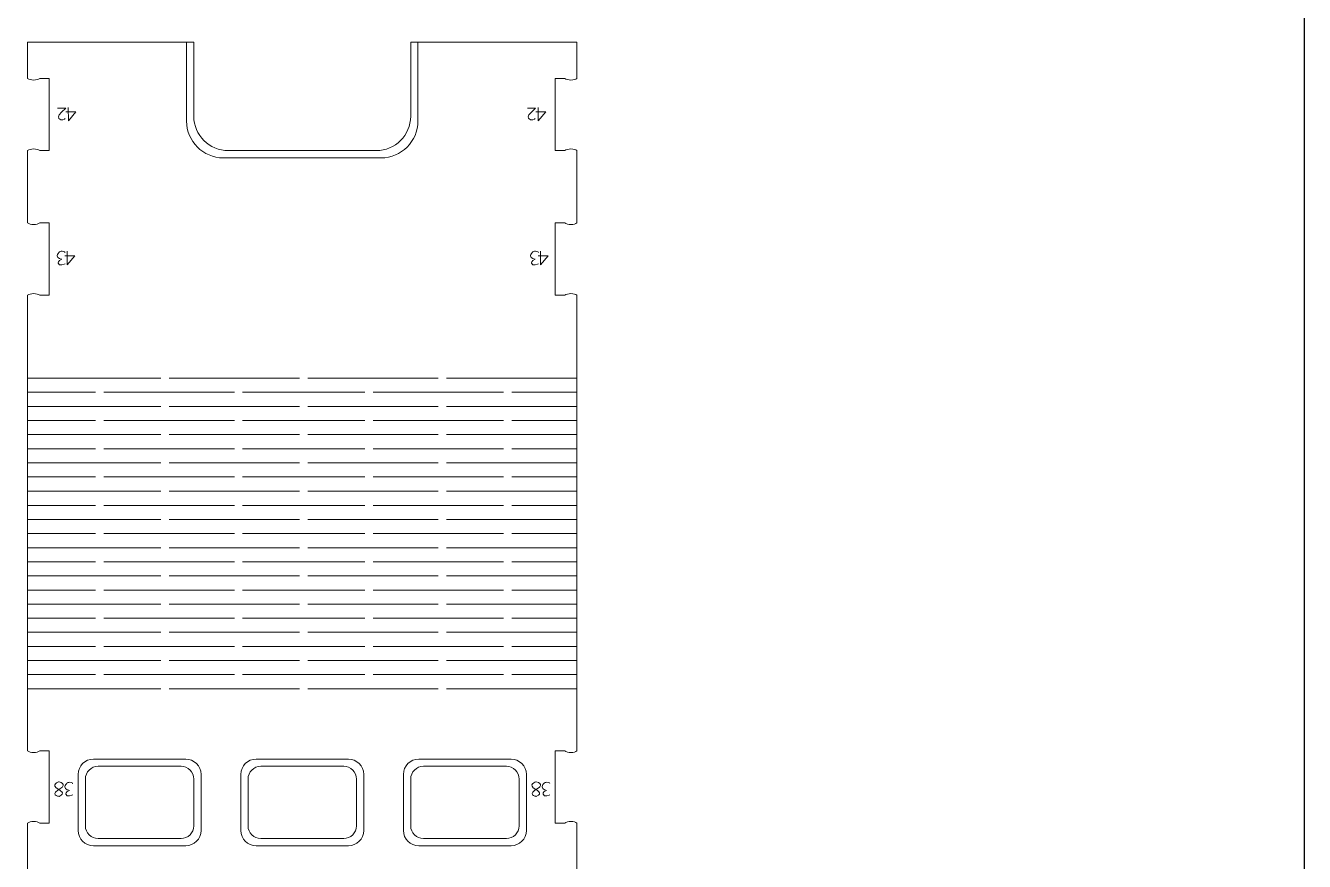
# Model space of a CAD drawing. Header units: centimetres. Extents: x -25 to 25, y -32.5 to 32.5.
# Drawn here: x 7.13 to 25, y 9.29 to 20.96 of the extents above; entities that cross this region are included whole.
import ezdxf

# ---------------------------------------------------------------- set-up
doc = ezdxf.new("R2010")
doc.units = ezdxf.units.CM
doc.header["$MEASUREMENT"] = 0
doc.layers.add('Capa 1', color=7, linetype='Continuous')

msp = doc.modelspace()

# ---------------------------------------------------------------- linework, layer by layer
at = {"layer": 'Capa 1', "color": 254}
msp.add_lwpolyline([(-25, -32.5), (25, -32.5), (25, 32.5), (-25, 32.5), (-25, -32.5)], close=True, dxfattribs=at)
at = {"layer": 'Capa 1', "color": 250, "lineweight": 20}
for points, knots in [([(7.16047, 20.2263), (7.16047, 20.2263), (7.16047, 20.73131), (7.16047, 20.73131), (7.16047, 20.73131), (7.16047, 20.73131), (9.48347, 20.73131), (9.48347, 20.73131)], [0, 0, 0, 0, 0.33333333, 0.33333333, 0.33333333, 0.33333333, 1, 1, 1, 1]), ([(12.51347, 20.73131), (12.51347, 20.73131), (12.51347, 19.69799), (12.51347, 19.69799), (12.51347, 19.69799), (12.51347, 19.43306), (12.29672, 19.2163), (12.03177, 19.2163), (12.03177, 19.2163), (12.03177, 19.2163), (9.96517, 19.2163), (9.96517, 19.2163), (9.96517, 19.2163), (9.70023, 19.2163), (9.48347, 19.43306), (9.48347, 19.69799), (9.48347, 19.69799), (9.48347, 19.69799), (9.48347, 20.73131), (9.48347, 20.73131)], [0, 0, 0, 0, 0.16666667, 0.16666667, 0.16666667, 0.16666667, 0.33333333, 0.33333333, 0.33333333, 0.33333333, 0.5, 0.5, 0.5, 0.5, 0.66666667, 0.66666667, 0.66666667, 0.66666667, 1, 1, 1, 1]), ([(12.51347, 20.73131), (12.51347, 20.73131), (14.83647, 20.73131), (14.83647, 20.73131), (14.83647, 20.73131), (14.83647, 20.73131), (14.83647, 20.2263), (14.83647, 20.2263)], [0, 0, 0, 0, 0.33333333, 0.33333333, 0.33333333, 0.33333333, 1, 1, 1, 1]), ([(7.3306, 19.21631), (7.3306, 19.21631), (7.46347, 19.2163), (7.46347, 19.2163), (7.46347, 19.2163), (7.46347, 19.2163), (7.46347, 20.2263), (7.46347, 20.2263), (7.46347, 20.2263), (7.46347, 20.2263), (7.3306, 20.22631), (7.3306, 20.22631)], [0, 0, 0, 0, 0.25, 0.25, 0.25, 0.25, 0.5, 0.5, 0.5, 0.5, 1, 1, 1, 1]), ([(14.66635, 20.22631), (14.66635, 20.22631), (14.53347, 20.2263), (14.53347, 20.2263), (14.53347, 20.2263), (14.53347, 20.2263), (14.53347, 19.2163), (14.53347, 19.2163), (14.53347, 19.2163), (14.53347, 19.2163), (14.66635, 19.21631), (14.66635, 19.21631)], [0, 0, 0, 0, 0.25, 0.25, 0.25, 0.25, 0.5, 0.5, 0.5, 0.5, 1, 1, 1, 1]), ([(7.3306, 17.19631), (7.3306, 17.19631), (7.46347, 17.19631), (7.46347, 17.19631), (7.46347, 17.19631), (7.46347, 17.19631), (7.46347, 18.20631), (7.46347, 18.20631), (7.46347, 18.20631), (7.46347, 18.20631), (7.3306, 18.20631), (7.3306, 18.20631)], [0, 0, 0, 0, 0.25, 0.25, 0.25, 0.25, 0.5, 0.5, 0.5, 0.5, 1, 1, 1, 1]), ([(14.66635, 18.20631), (14.66635, 18.20631), (14.53347, 18.20631), (14.53347, 18.20631), (14.53347, 18.20631), (14.53347, 18.20631), (14.53347, 17.19631), (14.53347, 17.19631), (14.53347, 17.19631), (14.53347, 17.19631), (14.66635, 17.19631), (14.66635, 17.19631)], [0, 0, 0, 0, 0.25, 0.25, 0.25, 0.25, 0.5, 0.5, 0.5, 0.5, 1, 1, 1, 1]), ([(7.16047, 10.83238), (7.16047, 10.83238), (7.16047, 16.03832), (7.16047, 16.03832), (7.16047, 16.03832), (7.16047, 16.03832), (7.16047, 17.19631), (7.16047, 17.19631)], [0, 0, 0, 0, 0.33333333, 0.33333333, 0.33333333, 0.33333333, 1, 1, 1, 1]), ([(14.83647, 17.19631), (14.83647, 17.19631), (14.83647, 16.03832), (14.83647, 16.03832), (14.83647, 16.03832), (14.83647, 16.03832), (14.83647, 10.83238), (14.83647, 10.83238)], [0, 0, 0, 0, 0.33333333, 0.33333333, 0.33333333, 0.33333333, 1, 1, 1, 1]), ([(7.3306, 9.82238), (7.3306, 9.82238), (7.46347, 9.82238), (7.46347, 9.82238), (7.46347, 9.82238), (7.46347, 9.82238), (7.46347, 10.83238), (7.46347, 10.83238), (7.46347, 10.83238), (7.46347, 10.83238), (7.3306, 10.83238), (7.3306, 10.83238)], [0, 0, 0, 0, 0.25, 0.25, 0.25, 0.25, 0.5, 0.5, 0.5, 0.5, 1, 1, 1, 1]), ([(14.66635, 10.83238), (14.66635, 10.83238), (14.53347, 10.83238), (14.53347, 10.83238), (14.53347, 10.83238), (14.53347, 10.83238), (14.53347, 9.82238), (14.53347, 9.82238), (14.53347, 9.82238), (14.53347, 9.82238), (14.66635, 9.82238), (14.66635, 9.82238)], [0, 0, 0, 0, 0.25, 0.25, 0.25, 0.25, 0.5, 0.5, 0.5, 0.5, 1, 1, 1, 1]), ([(8.14709, 10.61755), (8.14709, 10.61755), (9.30486, 10.61755), (9.30486, 10.61755), (9.30486, 10.61755), (9.4031, 10.61755), (9.48347, 10.53717), (9.48347, 10.43892), (9.48347, 10.43892), (9.48347, 10.43892), (9.48347, 9.78618), (9.48347, 9.78618), (9.48347, 9.78618), (9.48347, 9.68793), (9.4031, 9.60755), (9.30486, 9.60755), (9.30486, 9.60755), (9.30486, 9.60755), (8.14709, 9.60755), (8.14709, 9.60755), (8.14709, 9.60755), (8.04885, 9.60755), (7.96847, 9.68793), (7.96847, 9.78618), (7.96847, 9.78618), (7.96847, 9.78618), (7.96847, 10.43892), (7.96847, 10.43892), (7.96847, 10.43892), (7.96847, 10.53717), (8.04885, 10.61755), (8.14709, 10.61755)], [0, 0, 0, 0, 0.11111111, 0.11111111, 0.11111111, 0.11111111, 0.22222222, 0.22222222, 0.22222222, 0.22222222, 0.33333333, 0.33333333, 0.33333333, 0.33333333, 0.44444444, 0.44444444, 0.44444444, 0.44444444, 0.55555556, 0.55555556, 0.55555556, 0.55555556, 0.66666667, 0.66666667, 0.66666667, 0.66666667, 0.77777778, 0.77777778, 0.77777778, 0.77777778, 1, 1, 1, 1]), ([(10.41959, 10.61755), (10.41959, 10.61755), (11.57736, 10.61755), (11.57736, 10.61755), (11.57736, 10.61755), (11.6756, 10.61755), (11.75597, 10.53717), (11.75597, 10.43892), (11.75597, 10.43892), (11.75597, 10.43892), (11.75597, 9.78618), (11.75597, 9.78618), (11.75597, 9.78618), (11.75597, 9.68793), (11.6756, 9.60755), (11.57736, 9.60755), (11.57736, 9.60755), (11.57736, 9.60755), (10.41959, 9.60755), (10.41959, 9.60755), (10.41959, 9.60755), (10.32135, 9.60755), (10.24097, 9.68793), (10.24097, 9.78618), (10.24097, 9.78618), (10.24097, 9.78618), (10.24097, 10.43892), (10.24097, 10.43892), (10.24097, 10.43892), (10.24097, 10.53717), (10.32135, 10.61755), (10.41959, 10.61755)], [0, 0, 0, 0, 0.11111111, 0.11111111, 0.11111111, 0.11111111, 0.22222222, 0.22222222, 0.22222222, 0.22222222, 0.33333333, 0.33333333, 0.33333333, 0.33333333, 0.44444444, 0.44444444, 0.44444444, 0.44444444, 0.55555556, 0.55555556, 0.55555556, 0.55555556, 0.66666667, 0.66666667, 0.66666667, 0.66666667, 0.77777778, 0.77777778, 0.77777778, 0.77777778, 1, 1, 1, 1]), ([(12.69209, 10.61755), (12.69209, 10.61755), (13.84986, 10.61755), (13.84986, 10.61755), (13.84986, 10.61755), (13.9481, 10.61755), (14.02847, 10.53717), (14.02847, 10.43892), (14.02847, 10.43892), (14.02847, 10.43892), (14.02847, 9.78618), (14.02847, 9.78618), (14.02847, 9.78618), (14.02847, 9.68793), (13.9481, 9.60755), (13.84986, 9.60755), (13.84986, 9.60755), (13.84986, 9.60755), (12.69209, 9.60755), (12.69209, 9.60755), (12.69209, 9.60755), (12.59385, 9.60755), (12.51347, 9.68793), (12.51347, 9.78618), (12.51347, 9.78618), (12.51347, 9.78618), (12.51347, 10.43892), (12.51347, 10.43892), (12.51347, 10.43892), (12.51347, 10.53717), (12.59385, 10.61755), (12.69209, 10.61755)], [0, 0, 0, 0, 0.11111111, 0.11111111, 0.11111111, 0.11111111, 0.22222222, 0.22222222, 0.22222222, 0.22222222, 0.33333333, 0.33333333, 0.33333333, 0.33333333, 0.44444444, 0.44444444, 0.44444444, 0.44444444, 0.55555556, 0.55555556, 0.55555556, 0.55555556, 0.66666667, 0.66666667, 0.66666667, 0.66666667, 0.77777778, 0.77777778, 0.77777778, 0.77777778, 1, 1, 1, 1]), ([(14.83647, 9.82238), (14.83647, 9.82238), (14.83647, 9.07066), (14.83647, 9.07066), (14.83647, 9.07066), (14.83647, 9.07066), (7.16047, 9.07066), (7.16047, 9.07066), (7.16047, 9.07066), (7.16047, 9.07066), (7.16047, 9.82238), (7.16047, 9.82238)], [0, 0, 0, 0, 0.25, 0.25, 0.25, 0.25, 0.5, 0.5, 0.5, 0.5, 1, 1, 1, 1])]:
    msp.add_open_spline(points, degree=3, knots=knots, dxfattribs=at)
at = {"layer": 'Capa 1', "color": 240, "lineweight": 20}
for points, knots in [([(12.61447, 20.73131), (12.61447, 20.73131), (12.61447, 19.62913), (12.61447, 19.62913), (12.61447, 19.62913), (12.61447, 19.34651), (12.38327, 19.1153), (12.10066, 19.1153), (12.10066, 19.1153), (12.10066, 19.1153), (9.89629, 19.1153), (9.89629, 19.1153), (9.89629, 19.1153), (9.61368, 19.1153), (9.38247, 19.34651), (9.38247, 19.62913), (9.38247, 19.62913), (9.38247, 19.62913), (9.38247, 20.73131), (9.38247, 20.73131)], [0, 0, 0, 0, 0.16666667, 0.16666667, 0.16666667, 0.16666667, 0.33333333, 0.33333333, 0.33333333, 0.33333333, 0.5, 0.5, 0.5, 0.5, 0.66666667, 0.66666667, 0.66666667, 0.66666667, 1, 1, 1, 1]), ([(8.08182, 10.71855), (8.08182, 10.71855), (9.37013, 10.71855), (9.37013, 10.71855), (9.37013, 10.71855), (9.48803, 10.71855), (9.58447, 10.6221), (9.58447, 10.50422), (9.58447, 10.50422), (9.58447, 10.50422), (9.58447, 9.72088), (9.58447, 9.72088), (9.58447, 9.72088), (9.58447, 9.60299), (9.48803, 9.50655), (9.37013, 9.50655), (9.37013, 9.50655), (9.37013, 9.50655), (8.08182, 9.50655), (8.08182, 9.50655), (8.08182, 9.50655), (7.96392, 9.50655), (7.86747, 9.60299), (7.86747, 9.72088), (7.86747, 9.72088), (7.86747, 9.72088), (7.86747, 10.50422), (7.86747, 10.50422), (7.86747, 10.50422), (7.86747, 10.6221), (7.96392, 10.71855), (8.08182, 10.71855)], [0, 0, 0, 0, 0.11111111, 0.11111111, 0.11111111, 0.11111111, 0.22222222, 0.22222222, 0.22222222, 0.22222222, 0.33333333, 0.33333333, 0.33333333, 0.33333333, 0.44444444, 0.44444444, 0.44444444, 0.44444444, 0.55555556, 0.55555556, 0.55555556, 0.55555556, 0.66666667, 0.66666667, 0.66666667, 0.66666667, 0.77777778, 0.77777778, 0.77777778, 0.77777778, 1, 1, 1, 1]), ([(10.35432, 10.71855), (10.35432, 10.71855), (11.64263, 10.71855), (11.64263, 10.71855), (11.64263, 10.71855), (11.76053, 10.71855), (11.85697, 10.6221), (11.85697, 10.50422), (11.85697, 10.50422), (11.85697, 10.50422), (11.85697, 9.72088), (11.85697, 9.72088), (11.85697, 9.72088), (11.85697, 9.60299), (11.76053, 9.50655), (11.64263, 9.50655), (11.64263, 9.50655), (11.64263, 9.50655), (10.35432, 9.50655), (10.35432, 9.50655), (10.35432, 9.50655), (10.23642, 9.50655), (10.13997, 9.60299), (10.13997, 9.72088), (10.13997, 9.72088), (10.13997, 9.72088), (10.13997, 10.50422), (10.13997, 10.50422), (10.13997, 10.50422), (10.13997, 10.6221), (10.23642, 10.71855), (10.35432, 10.71855)], [0, 0, 0, 0, 0.11111111, 0.11111111, 0.11111111, 0.11111111, 0.22222222, 0.22222222, 0.22222222, 0.22222222, 0.33333333, 0.33333333, 0.33333333, 0.33333333, 0.44444444, 0.44444444, 0.44444444, 0.44444444, 0.55555556, 0.55555556, 0.55555556, 0.55555556, 0.66666667, 0.66666667, 0.66666667, 0.66666667, 0.77777778, 0.77777778, 0.77777778, 0.77777778, 1, 1, 1, 1]), ([(12.62682, 10.71855), (12.62682, 10.71855), (13.91513, 10.71855), (13.91513, 10.71855), (13.91513, 10.71855), (14.03303, 10.71855), (14.12947, 10.6221), (14.12947, 10.50422), (14.12947, 10.50422), (14.12947, 10.50422), (14.12947, 9.72088), (14.12947, 9.72088), (14.12947, 9.72088), (14.12947, 9.60299), (14.03303, 9.50655), (13.91513, 9.50655), (13.91513, 9.50655), (13.91513, 9.50655), (12.62682, 9.50655), (12.62682, 9.50655), (12.62682, 9.50655), (12.50892, 9.50655), (12.41247, 9.60299), (12.41247, 9.72088), (12.41247, 9.72088), (12.41247, 9.72088), (12.41247, 10.50422), (12.41247, 10.50422), (12.41247, 10.50422), (12.41247, 10.6221), (12.50892, 10.71855), (12.62682, 10.71855)], [0, 0, 0, 0, 0.11111111, 0.11111111, 0.11111111, 0.11111111, 0.22222222, 0.22222222, 0.22222222, 0.22222222, 0.33333333, 0.33333333, 0.33333333, 0.33333333, 0.44444444, 0.44444444, 0.44444444, 0.44444444, 0.55555556, 0.55555556, 0.55555556, 0.55555556, 0.66666667, 0.66666667, 0.66666667, 0.66666667, 0.77777778, 0.77777778, 0.77777778, 0.77777778, 1, 1, 1, 1])]:
    msp.add_open_spline(points, degree=3, knots=knots, dxfattribs=at)
at = {"layer": 'Capa 1', "color": 250, "lineweight": 18}
for points in [[(7.3306, 20.22631), (7.31264, 20.21232), (7.28125, 20.20305), (7.24554, 20.20305), (7.24554, 20.20305), (7.20982, 20.20305), (7.17843, 20.21232), (7.16047, 20.22631)], [(14.83647, 20.22631), (14.81852, 20.21232), (14.78713, 20.20305), (14.75141, 20.20305), (14.75141, 20.20305), (14.7157, 20.20305), (14.68431, 20.21232), (14.66635, 20.22631)], [(7.3306, 19.21631), (7.31264, 19.23029), (7.28125, 19.23957), (7.24554, 19.23957), (7.24554, 19.23957), (7.20982, 19.23957), (7.17843, 19.23029), (7.16047, 19.21631)], [(14.83647, 19.21631), (14.81852, 19.23029), (14.78713, 19.23957), (14.75141, 19.23957), (14.75141, 19.23957), (14.7157, 19.23957), (14.68431, 19.23029), (14.66635, 19.21631)], [(7.3306, 18.20631), (7.31264, 18.19232), (7.28125, 18.18305), (7.24554, 18.18305), (7.24554, 18.18305), (7.20982, 18.18305), (7.17843, 18.19232), (7.16047, 18.20631)], [(14.83647, 18.20631), (14.81852, 18.19232), (14.78713, 18.18305), (14.75141, 18.18305), (14.75141, 18.18305), (14.7157, 18.18305), (14.68431, 18.19232), (14.66635, 18.20631)], [(7.3306, 17.19631), (7.31264, 17.21029), (7.28125, 17.21957), (7.24554, 17.21957), (7.24554, 17.21957), (7.20982, 17.21957), (7.17843, 17.21029), (7.16047, 17.19631)], [(14.83647, 17.19631), (14.81852, 17.21029), (14.78713, 17.21957), (14.75141, 17.21957), (14.75141, 17.21957), (14.7157, 17.21957), (14.68431, 17.21029), (14.66635, 17.19631)], [(7.3306, 10.83238), (7.31264, 10.81839), (7.28125, 10.80912), (7.24554, 10.80912), (7.24554, 10.80912), (7.20982, 10.80912), (7.17843, 10.81839), (7.16047, 10.83238)], [(14.83647, 10.83238), (14.81852, 10.81839), (14.78713, 10.80912), (14.75141, 10.80912), (14.75141, 10.80912), (14.7157, 10.80912), (14.68431, 10.81839), (14.66635, 10.83238)], [(7.3306, 9.82238), (7.31264, 9.83637), (7.28125, 9.84564), (7.24554, 9.84564), (7.24554, 9.84564), (7.20982, 9.84564), (7.17843, 9.83637), (7.16047, 9.82238)], [(14.83647, 9.82238), (14.81852, 9.83637), (14.78713, 9.84564), (14.75141, 9.84564), (14.75141, 9.84564), (14.7157, 9.84564), (14.68431, 9.83637), (14.66635, 9.82238)]]:
    msp.add_open_spline(points, degree=3, knots=[0, 0, 0, 0, 0.33333333, 0.33333333, 0.33333333, 0.33333333, 1, 1, 1, 1], dxfattribs=at)
at = {"layer": 'Capa 1', "color": 22, "lineweight": 5}
for points, knots in [([(7.68825, 19.6637), (7.68825, 19.6637), (7.62642, 19.62289), (7.59926, 19.6637), (7.59926, 19.6637), (7.59926, 19.6637), (7.56834, 19.6946), (7.63633, 19.75394)], [0, 0, 0, 0, 0.33333333, 0.33333333, 0.33333333, 0.33333333, 1, 1, 1, 1]), ([(7.63633, 19.75394), (7.63633, 19.75394), (7.69441, 19.80832), (7.69441, 19.80832), (7.69441, 19.80832), (7.69441, 19.80832), (7.57909, 19.80832), (7.57909, 19.80832)], [0, 0, 0, 0, 0.33333333, 0.33333333, 0.33333333, 0.33333333, 1, 1, 1, 1]), ([(7.69681, 19.75659), (7.69681, 19.75659), (7.83647, 19.75659), (7.83647, 19.75659), (7.83647, 19.75659), (7.83647, 19.75659), (7.73142, 19.63298), (7.73142, 19.63298), (7.73142, 19.63298), (7.73142, 19.63298), (7.73021, 19.82089), (7.73021, 19.82089)], [0, 0, 0, 0, 0.25, 0.25, 0.25, 0.25, 0.5, 0.5, 0.5, 0.5, 1, 1, 1, 1]), ([(14.2526, 19.6637), (14.2526, 19.6637), (14.19077, 19.62289), (14.16361, 19.6637), (14.16361, 19.6637), (14.16361, 19.6637), (14.13269, 19.6946), (14.20068, 19.75394)], [0, 0, 0, 0, 0.33333333, 0.33333333, 0.33333333, 0.33333333, 1, 1, 1, 1]), ([(14.20068, 19.75394), (14.20068, 19.75394), (14.25876, 19.80832), (14.25876, 19.80832), (14.25876, 19.80832), (14.25876, 19.80832), (14.14344, 19.80832), (14.14344, 19.80832)], [0, 0, 0, 0, 0.33333333, 0.33333333, 0.33333333, 0.33333333, 1, 1, 1, 1]), ([(14.26116, 19.75659), (14.26116, 19.75659), (14.40082, 19.75659), (14.40082, 19.75659), (14.40082, 19.75659), (14.40082, 19.75659), (14.29577, 19.63298), (14.29577, 19.63298), (14.29577, 19.63298), (14.29577, 19.63298), (14.29456, 19.82089), (14.29456, 19.82089)], [0, 0, 0, 0, 0.25, 0.25, 0.25, 0.25, 0.5, 0.5, 0.5, 0.5, 1, 1, 1, 1]), ([(7.68553, 17.79463), (7.68553, 17.79463), (7.6783, 17.81311), (7.64225, 17.81191), (7.64225, 17.81191), (7.62354, 17.81129), (7.61014, 17.8046), (7.60042, 17.79695), (7.60042, 17.79695), (7.57672, 17.77825), (7.5755, 17.74921), (7.5755, 17.74921), (7.5755, 17.74921), (7.57672, 17.7075), (7.63794, 17.69946), (7.63794, 17.69946), (7.63794, 17.69946), (7.57798, 17.67717), (7.59035, 17.64504), (7.59035, 17.64504), (7.59035, 17.64504), (7.59899, 17.59561), (7.68553, 17.6376), (7.68553, 17.6376)], [0, 0, 0, 0, 0.14285714, 0.14285714, 0.14285714, 0.14285714, 0.28571429, 0.28571429, 0.28571429, 0.28571429, 0.42857143, 0.42857143, 0.42857143, 0.42857143, 0.57142857, 0.57142857, 0.57142857, 0.57142857, 0.71428571, 0.71428571, 0.71428571, 0.71428571, 1, 1, 1, 1]), ([(7.6795, 17.74612), (7.6795, 17.74612), (7.81916, 17.74612), (7.81916, 17.74612), (7.81916, 17.74612), (7.81916, 17.74612), (7.71411, 17.62251), (7.71411, 17.62251), (7.71411, 17.62251), (7.71411, 17.62251), (7.7129, 17.81042), (7.7129, 17.81042)], [0, 0, 0, 0, 0.25, 0.25, 0.25, 0.25, 0.5, 0.5, 0.5, 0.5, 1, 1, 1, 1]), ([(14.29858, 17.79463), (14.29858, 17.79463), (14.29135, 17.81311), (14.2553, 17.81191), (14.2553, 17.81191), (14.23659, 17.81129), (14.22319, 17.8046), (14.21347, 17.79695), (14.21347, 17.79695), (14.18977, 17.77825), (14.18855, 17.74921), (14.18855, 17.74921), (14.18855, 17.74921), (14.18977, 17.7075), (14.25099, 17.69946), (14.25099, 17.69946), (14.25099, 17.69946), (14.19103, 17.67717), (14.2034, 17.64504), (14.2034, 17.64504), (14.2034, 17.64504), (14.21204, 17.59561), (14.29858, 17.6376), (14.29858, 17.6376)], [0, 0, 0, 0, 0.14285714, 0.14285714, 0.14285714, 0.14285714, 0.28571429, 0.28571429, 0.28571429, 0.28571429, 0.42857143, 0.42857143, 0.42857143, 0.42857143, 0.57142857, 0.57142857, 0.57142857, 0.57142857, 0.71428571, 0.71428571, 0.71428571, 0.71428571, 1, 1, 1, 1]), ([(14.29255, 17.74612), (14.29255, 17.74612), (14.43221, 17.74612), (14.43221, 17.74612), (14.43221, 17.74612), (14.43221, 17.74612), (14.32716, 17.62251), (14.32716, 17.62251), (14.32716, 17.62251), (14.32716, 17.62251), (14.32595, 17.81042), (14.32595, 17.81042)], [0, 0, 0, 0, 0.25, 0.25, 0.25, 0.25, 0.5, 0.5, 0.5, 0.5, 1, 1, 1, 1]), ([(7.59646, 10.29088), (7.59646, 10.29088), (7.70827, 10.23717), (7.6012, 10.1967), (7.6012, 10.1967), (7.6012, 10.1967), (7.4445, 10.21788), (7.64051, 10.32055), (7.64051, 10.32055), (7.64051, 10.32055), (7.70417, 10.37592), (7.60086, 10.39956), (7.60086, 10.39956), (7.60086, 10.39956), (7.46745, 10.36826), (7.59646, 10.29088)], [0, 0, 0, 0, 0.2, 0.2, 0.2, 0.2, 0.4, 0.4, 0.4, 0.4, 0.6, 0.6, 0.6, 0.6, 1, 1, 1, 1]), ([(7.79266, 10.37629), (7.79266, 10.37629), (7.78543, 10.39477), (7.74938, 10.39357), (7.74938, 10.39357), (7.73067, 10.39295), (7.71727, 10.38626), (7.70755, 10.37861), (7.70755, 10.37861), (7.68385, 10.35991), (7.68263, 10.33087), (7.68263, 10.33087), (7.68263, 10.33087), (7.68385, 10.28916), (7.74507, 10.28112), (7.74507, 10.28112), (7.74507, 10.28112), (7.68511, 10.25883), (7.69748, 10.2267), (7.69748, 10.2267), (7.69748, 10.2267), (7.70612, 10.17727), (7.79266, 10.21926), (7.79266, 10.21926)], [0, 0, 0, 0, 0.14285714, 0.14285714, 0.14285714, 0.14285714, 0.28571429, 0.28571429, 0.28571429, 0.28571429, 0.42857143, 0.42857143, 0.42857143, 0.42857143, 0.57142857, 0.57142857, 0.57142857, 0.57142857, 0.71428571, 0.71428571, 0.71428571, 0.71428571, 1, 1, 1, 1]), ([(14.26342, 10.29088), (14.26342, 10.29088), (14.37523, 10.23717), (14.26816, 10.1967), (14.26816, 10.1967), (14.26816, 10.1967), (14.11146, 10.21788), (14.30747, 10.32055), (14.30747, 10.32055), (14.30747, 10.32055), (14.37113, 10.37592), (14.26782, 10.39956), (14.26782, 10.39956), (14.26782, 10.39956), (14.13441, 10.36826), (14.26342, 10.29088)], [0, 0, 0, 0, 0.2, 0.2, 0.2, 0.2, 0.4, 0.4, 0.4, 0.4, 0.6, 0.6, 0.6, 0.6, 1, 1, 1, 1]), ([(14.45962, 10.37629), (14.45962, 10.37629), (14.45239, 10.39477), (14.41634, 10.39357), (14.41634, 10.39357), (14.39763, 10.39295), (14.38423, 10.38626), (14.37451, 10.37861), (14.37451, 10.37861), (14.35081, 10.35991), (14.34959, 10.33087), (14.34959, 10.33087), (14.34959, 10.33087), (14.35081, 10.28916), (14.41203, 10.28112), (14.41203, 10.28112), (14.41203, 10.28112), (14.35207, 10.25883), (14.36444, 10.2267), (14.36444, 10.2267), (14.36444, 10.2267), (14.37308, 10.17727), (14.45962, 10.21926), (14.45962, 10.21926)], [0, 0, 0, 0, 0.14285714, 0.14285714, 0.14285714, 0.14285714, 0.28571429, 0.28571429, 0.28571429, 0.28571429, 0.42857143, 0.42857143, 0.42857143, 0.42857143, 0.57142857, 0.57142857, 0.57142857, 0.57142857, 0.71428571, 0.71428571, 0.71428571, 0.71428571, 1, 1, 1, 1])]:
    msp.add_open_spline(points, degree=3, knots=knots, dxfattribs=at)
at = {"layer": 'Capa 1', "color": 250, "lineweight": 20}
for points in [[(7.16047, 18.20631), (7.16047, 18.20631), (7.16047, 19.2163), (7.16047, 19.2163)], [(14.83647, 19.2163), (14.83647, 19.2163), (14.83647, 18.20631), (14.83647, 18.20631)]]:
    msp.add_open_spline(points, degree=3, dxfattribs=at)
at = {"layer": 'Capa 1', "color": 250, "lineweight": 9}
for points in [[(7.16056, 16.03832), (7.16056, 16.03832), (9.02402, 16.03832), (9.02402, 16.03832)], [(9.13796, 16.03832), (9.13796, 16.03832), (10.96149, 16.03832), (10.96149, 16.03832)], [(11.07547, 16.03832), (11.07547, 16.03832), (12.89896, 16.03832), (12.89896, 16.03832)], [(13.01294, 16.03832), (13.01294, 16.03832), (14.83647, 16.03832), (14.83647, 16.03832)], [(7.16052, 15.84143), (7.16052, 15.84143), (8.11223, 15.84143), (8.11223, 15.84143)], [(8.22622, 15.84143), (8.22622, 15.84143), (10.04974, 15.84143), (10.04974, 15.84143)], [(10.16369, 15.84143), (10.16369, 15.84143), (11.87323, 15.84143), (11.87323, 15.84143)], [(11.98722, 15.84143), (11.98722, 15.84143), (13.81074, 15.84143), (13.81074, 15.84143)], [(13.92471, 15.84143), (13.92471, 15.84143), (14.83647, 15.84143), (14.83647, 15.84143)], [(7.16056, 15.6445), (7.16056, 15.6445), (9.02402, 15.6445), (9.02402, 15.6445)], [(9.13796, 15.6445), (9.13796, 15.6445), (10.96149, 15.6445), (10.96149, 15.6445)], [(11.07547, 15.6445), (11.07547, 15.6445), (12.89896, 15.6445), (12.89896, 15.6445)], [(13.01294, 15.6445), (13.01294, 15.6445), (14.83647, 15.6445), (14.83647, 15.6445)], [(7.16052, 15.44761), (7.16052, 15.44761), (8.11223, 15.44761), (8.11223, 15.44761)], [(8.22622, 15.44761), (8.22622, 15.44761), (10.04974, 15.44761), (10.04974, 15.44761)], [(10.16369, 15.44761), (10.16369, 15.44761), (11.87323, 15.44761), (11.87323, 15.44761)], [(11.98722, 15.44761), (11.98722, 15.44761), (13.81074, 15.44761), (13.81074, 15.44761)], [(13.92471, 15.44761), (13.92471, 15.44761), (14.83647, 15.44761), (14.83647, 15.44761)], [(7.16056, 15.25066), (7.16056, 15.25066), (9.02402, 15.25066), (9.02402, 15.25066)], [(9.13796, 15.25066), (9.13796, 15.25066), (10.96149, 15.25066), (10.96149, 15.25066)], [(11.07547, 15.25066), (11.07547, 15.25066), (12.89896, 15.25066), (12.89896, 15.25066)], [(13.01294, 15.25066), (13.01294, 15.25066), (14.83647, 15.25066), (14.83647, 15.25066)], [(7.16052, 15.05374), (7.16052, 15.05374), (8.11223, 15.05374), (8.11223, 15.05374)], [(8.22622, 15.05374), (8.22622, 15.05374), (10.04974, 15.05374), (10.04974, 15.05374)], [(10.16369, 15.05374), (10.16369, 15.05374), (11.87323, 15.05374), (11.87323, 15.05374)], [(11.98722, 15.05374), (11.98722, 15.05374), (13.81074, 15.05374), (13.81074, 15.05374)], [(13.92471, 15.05374), (13.92471, 15.05374), (14.83647, 15.05374), (14.83647, 15.05374)], [(7.16056, 14.85684), (7.16056, 14.85684), (9.02402, 14.85684), (9.02402, 14.85684)], [(9.13796, 14.85684), (9.13796, 14.85684), (10.96149, 14.85684), (10.96149, 14.85684)], [(11.07547, 14.85684), (11.07547, 14.85684), (12.89896, 14.85684), (12.89896, 14.85684)], [(13.01294, 14.85684), (13.01294, 14.85684), (14.83647, 14.85684), (14.83647, 14.85684)], [(7.16052, 14.65989), (7.16052, 14.65989), (8.11223, 14.65989), (8.11223, 14.65989)], [(8.22622, 14.65989), (8.22622, 14.65989), (10.04974, 14.65989), (10.04974, 14.65989)], [(10.16369, 14.65989), (10.16369, 14.65989), (11.87323, 14.65989), (11.87323, 14.65989)], [(11.98722, 14.65989), (11.98722, 14.65989), (13.81074, 14.65989), (13.81074, 14.65989)], [(13.92471, 14.65989), (13.92471, 14.65989), (14.83647, 14.65989), (14.83647, 14.65989)], [(7.16052, 14.45792), (7.16052, 14.45792), (9.02398, 14.45792), (9.02398, 14.45792)], [(9.13792, 14.45792), (9.13792, 14.45792), (10.96145, 14.45792), (10.96145, 14.45792)], [(11.07543, 14.45792), (11.07543, 14.45792), (12.89892, 14.45792), (12.89892, 14.45792)], [(13.0129, 14.45792), (13.0129, 14.45792), (14.83643, 14.45792), (14.83643, 14.45792)], [(7.16048, 14.26099), (7.16048, 14.26099), (8.11219, 14.26099), (8.11219, 14.26099)], [(8.22617, 14.26099), (8.22617, 14.26099), (10.0497, 14.26099), (10.0497, 14.26099)], [(10.16365, 14.26099), (10.16365, 14.26099), (11.87319, 14.26099), (11.87319, 14.26099)], [(11.98718, 14.26099), (11.98718, 14.26099), (13.8107, 14.26099), (13.8107, 14.26099)], [(13.92467, 14.26099), (13.92467, 14.26099), (14.83643, 14.26099), (14.83643, 14.26099)], [(7.16052, 14.06407), (7.16052, 14.06407), (9.02398, 14.06407), (9.02398, 14.06407)], [(9.13792, 14.06407), (9.13792, 14.06407), (10.96145, 14.06407), (10.96145, 14.06407)], [(11.07543, 14.06407), (11.07543, 14.06407), (12.89892, 14.06407), (12.89892, 14.06407)], [(13.0129, 14.06407), (13.0129, 14.06407), (14.83643, 14.06407), (14.83643, 14.06407)], [(7.16048, 13.86718), (7.16048, 13.86718), (8.11219, 13.86718), (8.11219, 13.86718)], [(8.22617, 13.86718), (8.22617, 13.86718), (10.0497, 13.86718), (10.0497, 13.86718)], [(10.16365, 13.86718), (10.16365, 13.86718), (11.87319, 13.86718), (11.87319, 13.86718)], [(11.98718, 13.86718), (11.98718, 13.86718), (13.8107, 13.86718), (13.8107, 13.86718)], [(13.92467, 13.86718), (13.92467, 13.86718), (14.83643, 13.86718), (14.83643, 13.86718)], [(7.16052, 13.67022), (7.16052, 13.67022), (9.02398, 13.67022), (9.02398, 13.67022)], [(9.13792, 13.67022), (9.13792, 13.67022), (10.96145, 13.67022), (10.96145, 13.67022)], [(11.07543, 13.67022), (11.07543, 13.67022), (12.89892, 13.67022), (12.89892, 13.67022)], [(13.0129, 13.67022), (13.0129, 13.67022), (14.83643, 13.67022), (14.83643, 13.67022)], [(7.16048, 13.47333), (7.16048, 13.47333), (8.11219, 13.47333), (8.11219, 13.47333)], [(8.22617, 13.47333), (8.22617, 13.47333), (10.0497, 13.47333), (10.0497, 13.47333)], [(10.16365, 13.47333), (10.16365, 13.47333), (11.87319, 13.47333), (11.87319, 13.47333)], [(11.98718, 13.47333), (11.98718, 13.47333), (13.8107, 13.47333), (13.8107, 13.47333)], [(13.92467, 13.47333), (13.92467, 13.47333), (14.83643, 13.47333), (14.83643, 13.47333)], [(7.16052, 13.27641), (7.16052, 13.27641), (9.02398, 13.27641), (9.02398, 13.27641)], [(9.13792, 13.27641), (9.13792, 13.27641), (10.96145, 13.27641), (10.96145, 13.27641)], [(11.07543, 13.27641), (11.07543, 13.27641), (12.89892, 13.27641), (12.89892, 13.27641)], [(13.0129, 13.27641), (13.0129, 13.27641), (14.83643, 13.27641), (14.83643, 13.27641)], [(7.16048, 13.07946), (7.16048, 13.07946), (8.11219, 13.07946), (8.11219, 13.07946)], [(8.22617, 13.07946), (8.22617, 13.07946), (10.0497, 13.07946), (10.0497, 13.07946)], [(10.16365, 13.07946), (10.16365, 13.07946), (11.87319, 13.07946), (11.87319, 13.07946)], [(11.98718, 13.07946), (11.98718, 13.07946), (13.8107, 13.07946), (13.8107, 13.07946)], [(13.92467, 13.07946), (13.92467, 13.07946), (14.83643, 13.07946), (14.83643, 13.07946)], [(7.16052, 12.88254), (7.16052, 12.88254), (9.02398, 12.88254), (9.02398, 12.88254)], [(9.13792, 12.88254), (9.13792, 12.88254), (10.96145, 12.88254), (10.96145, 12.88254)], [(11.07543, 12.88254), (11.07543, 12.88254), (12.89892, 12.88254), (12.89892, 12.88254)], [(13.0129, 12.88254), (13.0129, 12.88254), (14.83643, 12.88254), (14.83643, 12.88254)], [(7.16048, 12.68565), (7.16048, 12.68565), (8.11219, 12.68565), (8.11219, 12.68565)], [(8.22617, 12.68565), (8.22617, 12.68565), (10.0497, 12.68565), (10.0497, 12.68565)], [(10.16365, 12.68565), (10.16365, 12.68565), (11.87319, 12.68565), (11.87319, 12.68565)], [(11.98718, 12.68565), (11.98718, 12.68565), (13.8107, 12.68565), (13.8107, 12.68565)], [(13.92467, 12.68565), (13.92467, 12.68565), (14.83643, 12.68565), (14.83643, 12.68565)], [(7.16052, 12.48873), (7.16052, 12.48873), (9.02398, 12.48873), (9.02398, 12.48873)], [(9.13792, 12.48873), (9.13792, 12.48873), (10.96145, 12.48873), (10.96145, 12.48873)], [(11.07543, 12.48873), (11.07543, 12.48873), (12.89892, 12.48873), (12.89892, 12.48873)], [(13.0129, 12.48873), (13.0129, 12.48873), (14.83643, 12.48873), (14.83643, 12.48873)], [(7.16048, 12.29177), (7.16048, 12.29177), (8.11219, 12.29177), (8.11219, 12.29177)], [(8.22617, 12.29177), (8.22617, 12.29177), (10.0497, 12.29177), (10.0497, 12.29177)], [(10.16365, 12.29177), (10.16365, 12.29177), (11.87319, 12.29177), (11.87319, 12.29177)], [(11.98718, 12.29177), (11.98718, 12.29177), (13.8107, 12.29177), (13.8107, 12.29177)], [(13.92467, 12.29177), (13.92467, 12.29177), (14.83643, 12.29177), (14.83643, 12.29177)], [(7.16052, 12.09491), (7.16052, 12.09491), (9.02398, 12.09491), (9.02398, 12.09491)], [(9.13792, 12.09491), (9.13792, 12.09491), (10.96145, 12.09491), (10.96145, 12.09491)], [(11.07543, 12.09491), (11.07543, 12.09491), (12.89892, 12.09491), (12.89892, 12.09491)], [(13.0129, 12.09491), (13.0129, 12.09491), (14.83643, 12.09491), (14.83643, 12.09491)], [(7.16048, 11.89796), (7.16048, 11.89796), (8.11219, 11.89796), (8.11219, 11.89796)], [(8.22617, 11.89796), (8.22617, 11.89796), (10.0497, 11.89796), (10.0497, 11.89796)], [(10.16365, 11.89796), (10.16365, 11.89796), (11.87319, 11.89796), (11.87319, 11.89796)], [(11.98718, 11.89796), (11.98718, 11.89796), (13.8107, 11.89796), (13.8107, 11.89796)], [(13.92467, 11.89796), (13.92467, 11.89796), (14.83643, 11.89796), (14.83643, 11.89796)], [(7.16052, 11.701), (7.16052, 11.701), (9.02398, 11.701), (9.02398, 11.701)], [(9.13792, 11.701), (9.13792, 11.701), (10.96145, 11.701), (10.96145, 11.701)], [(11.07543, 11.701), (11.07543, 11.701), (12.89892, 11.701), (12.89892, 11.701)], [(13.0129, 11.701), (13.0129, 11.701), (14.83643, 11.701), (14.83643, 11.701)]]:
    msp.add_open_spline(points, degree=3, dxfattribs=at)

doc.saveas('drawing.dxf')
